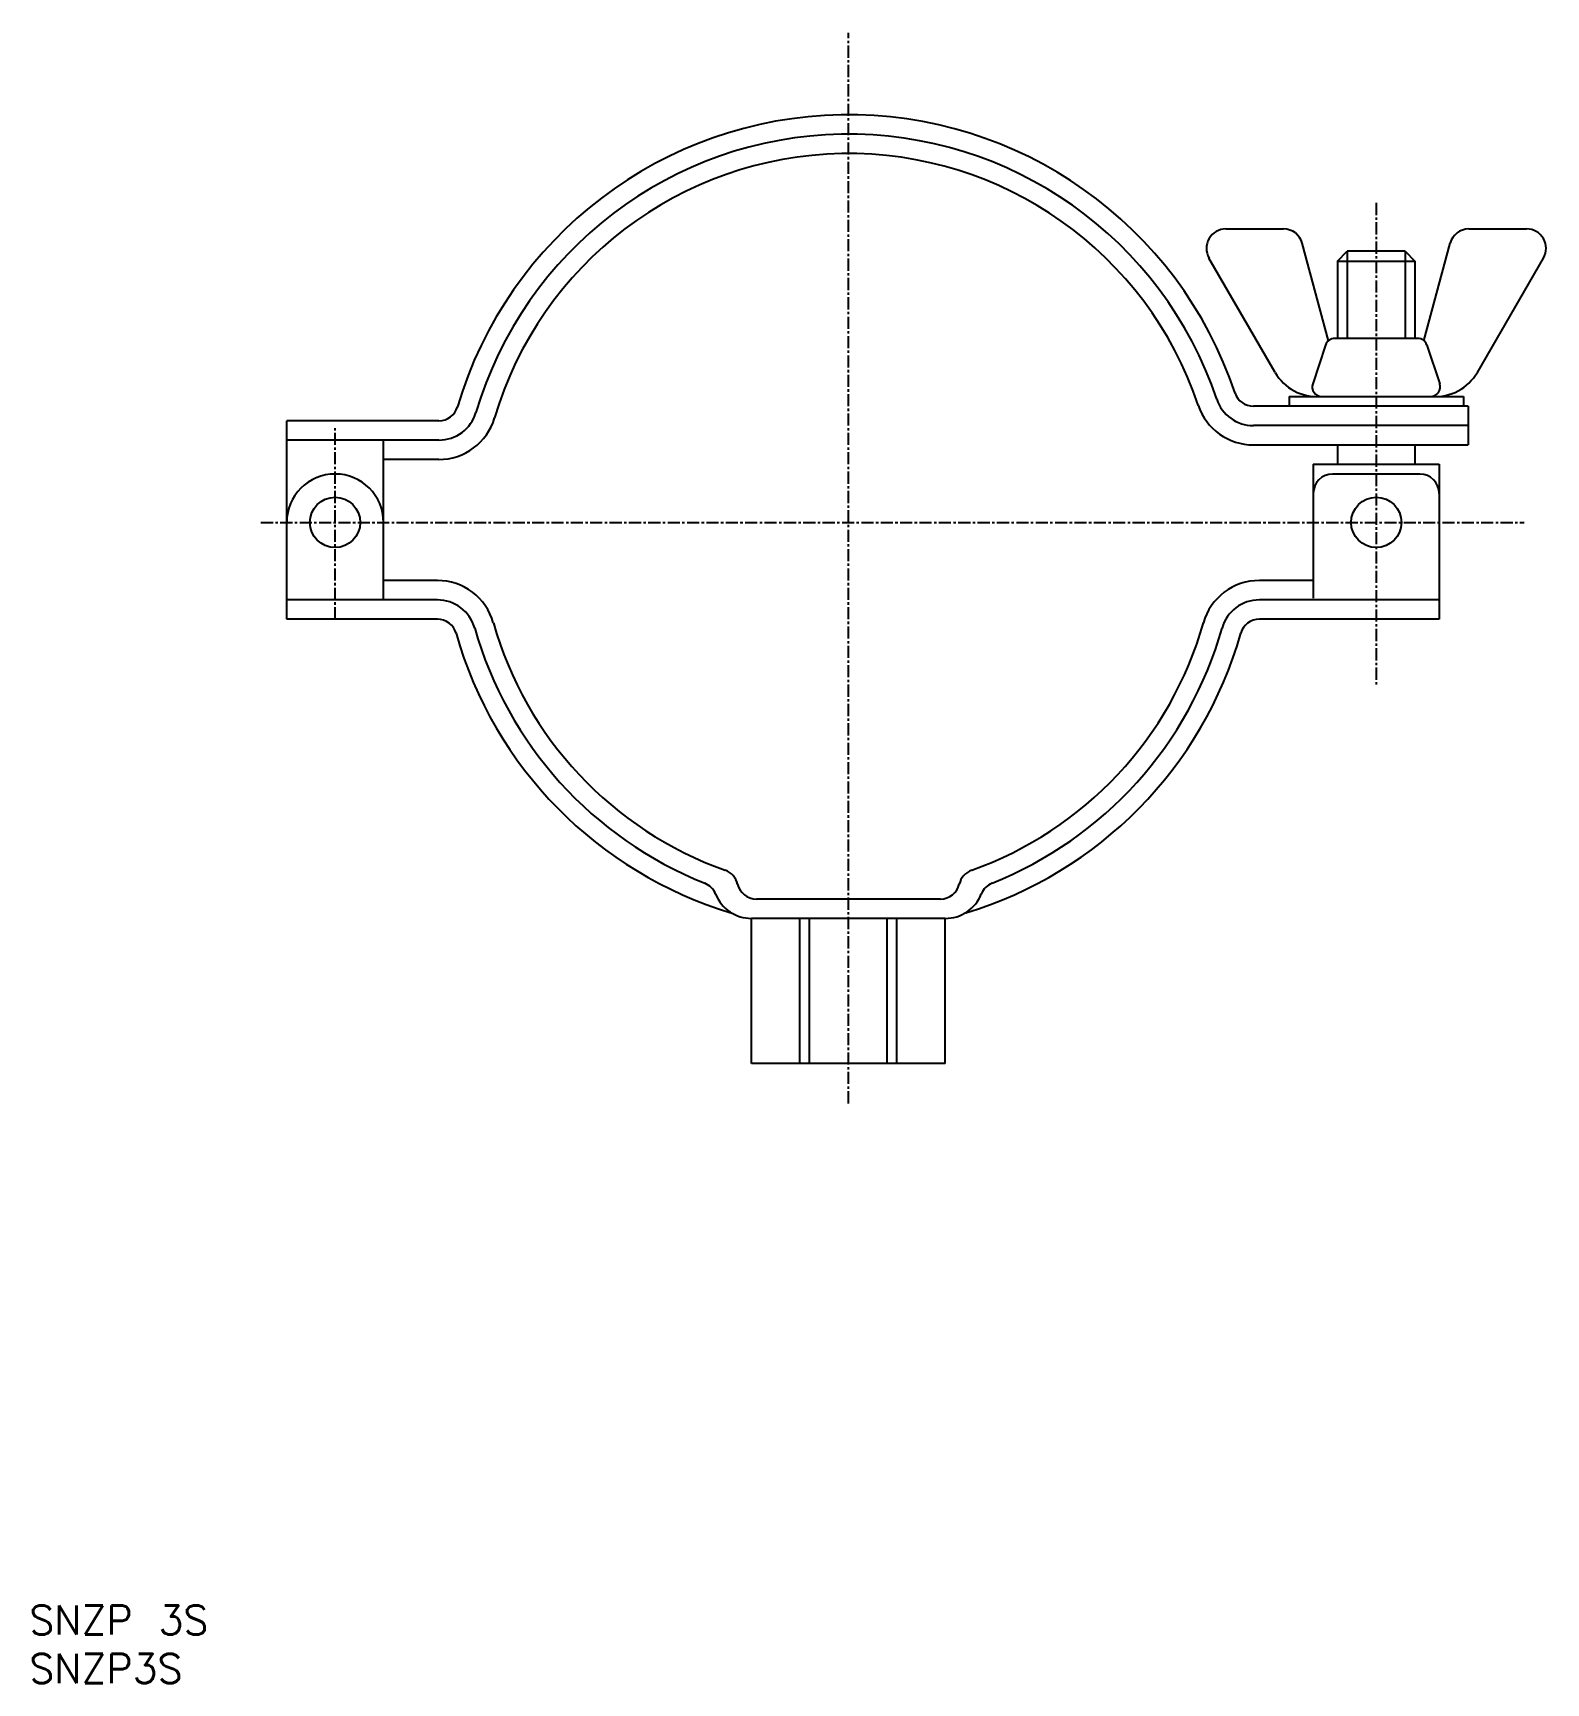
# Model space of a CAD drawing. Extents: x 0 to 157, y 0 to 170.
import ezdxf

# ---------------------------------------------------------------- set-up
doc = ezdxf.new("R2010")
doc.units = 0
doc.linetypes.add('CENTER', pattern=[2, 1.25, -0.25, 0.25, -0.25])
doc.layers.get('0').update_dxf_attribs({"linetype": 'CONTINUOUS'})
doc.layers.add('CENTER', color=1, linetype='CENTER')
doc.styles.get("Standard").update_dxf_attribs({"font": 'txt.shx'})

# ---------------------------------------------------------------- blocks, each defined once
blk = doc.blocks.new('*U7')
at = {"color": 7, "linetype": 'CONTINUOUS'}
blk.add_text('SNZP3S', height=3, dxfattribs=at).set_placement((0, 0))
blk = doc.blocks.new('*U8')
at = {"color": 7, "linetype": 'CONTINUOUS'}
blk.add_text('SNZP 3S', height=3, dxfattribs=at).set_placement((0, 5))

msp = doc.modelspace()

# ---------------------------------------------------------------- linework, layer by layer
at = {"color": 7, "linetype": 'CONTINUOUS'}
for p, q in [((123.55, 150.18), (129.51, 150.18)), ((148.64, 150.18), (154.61, 150.18)), ((134.14, 138.62), (131.44, 148.7)), ((144.01, 138.62), (146.71, 148.7)), ((128.63, 135.37), (121.81, 147.18)), ((135.08, 146.87), (136.08, 147.87)), ((135.08, 146.87), (143.08, 146.87)), ((135.08, 146.87), (135.08, 138.87)), ((142.08, 147.87), (136.08, 147.87)), ((142.08, 147.87), (143.08, 146.87)), ((143.08, 146.87), (143.08, 138.87)), ((149.52, 135.37), (156.34, 147.18)), ((133.85, 138.18), (132.52, 134.18)), ((143.36, 138.87), (134.8, 138.87)), ((144.31, 138.18), (145.64, 134.18)), ((148.58, 131.87), (126.4, 131.87)), ((130.08, 132.87), (148.08, 132.87)), ((130.08, 132.87), (130.08, 131.87)), ((148.08, 132.87), (148.08, 131.87)), ((148.58, 131.87), (148.58, 127.87)), ((42.29, 130.37), (26.58, 130.37)), ((26.58, 109.87), (26.58, 130.37)), ((148.58, 129.87), (126.4, 129.87)), ((42.29, 128.37), (26.58, 128.37)), ((36.58, 111.87), (36.58, 128.37)), ((126.4, 127.87), (148.58, 127.87)), ((135.08, 127.87), (135.08, 125.87)), ((143.08, 127.87), (143.08, 125.87)), ((42.29, 126.37), (36.58, 126.37)), ((132.58, 125.87), (132.58, 122.87)), ((132.58, 125.87), (145.58, 125.87)), ((143.58, 124.87), (134.58, 124.87)), ((145.58, 125.87), (145.58, 122.87)), ((132.58, 122.87), (132.58, 112.04)), ((145.58, 122.87), (145.58, 109.87)), ((42.14, 113.87), (36.58, 113.87)), ((132.58, 113.87), (127.01, 113.87)), ((42.14, 111.87), (26.58, 111.87)), ((145.58, 111.87), (127.01, 111.87)), ((42.14, 109.87), (26.58, 109.87)), ((145.58, 109.87), (127.01, 109.87)), ((94.08, 80.97), (75.08, 80.97)), ((74.58, 63.97), (74.58, 78.97)), ((94.58, 78.97), (74.58, 78.97)), ((80.57, 63.97), (80.57, 78.97)), ((88.58, 63.97), (88.58, 78.97)), ((94.58, 63.97), (94.58, 78.97)), ((94.58, 63.97), (74.58, 63.97))]:
    msp.add_line(p, q, dxfattribs=at)
at = {"color": 3}
for p, q in [((136.08, 147.87), (136.08, 138.87)), ((142.08, 147.87), (142.08, 138.87)), ((79.58, 63.97), (79.58, 78.97)), ((89.58, 63.97), (89.58, 78.97))]:
    msp.add_line(p, q, dxfattribs=at)
at = {"color": 7, "linetype": 'CONTINUOUS'}
for centre in [(31.58, 119.87), (139.08, 119.87)]:
    msp.add_circle(centre, 2.6, dxfattribs=at)
for centre, radius, start, end in [((84.58, 119.87), 42.1, 18.5094, 163.534), ((84.58, 119.87), 40.1, 18.5094, 163.534), ((84.58, 119.87), 38.1, 18.5094, 163.534), ((123.55, 148.18), 2, 90, 210), ((129.51, 148.18), 2, 15, 90), ((148.64, 148.18), 2, 90, 165), ((154.61, 148.18), 2, 330, 90), ((134.8, 137.87), 1, 90, 161.5651), ((143.36, 137.87), 1, 18.4349, 90), ((132.96, 137.87), 5, 210, 273.9705), ((145.19, 137.87), 5, 266.0295, 330), ((126.4, 133.87), 2, 198.5094, 270), ((133.47, 133.87), 1, 161.5651, 270), ((144.69, 133.87), 1, 270, 18.4349), ((42.29, 132.37), 2, 270, 343.534), ((42.29, 132.37), 4, 270, 343.534), ((126.4, 133.87), 6, 198.5094, 270), ((126.4, 133.87), 4, 198.5094, 270), ((42.29, 132.37), 6, 270, 343.534), ((31.58, 119.87), 5, 0, 180), ((134.58, 122.87), 2, 90, 180), ((143.58, 122.87), 2, 0, 90), ((42.14, 107.87), 6, 15.7898, 90), ((127.01, 107.87), 6, 90, 164.2102), ((42.14, 107.87), 4, 15.7898, 90), ((127.01, 107.87), 4, 90, 164.2102), ((42.14, 107.87), 2, 15.7898, 90), ((84.58, 119.87), 38.1, 195.7898, 250.4805), ((84.58, 119.87), 38.1, 289.5195, 344.2102), ((127.01, 107.87), 2, 90, 164.2102), ((84.58, 119.87), 42.1, 195.7898, 253.2469), ((84.58, 119.87), 40.1, 195.7898, 248.2839), ((84.58, 119.87), 42.1, 286.7531, 344.2102), ((84.58, 119.87), 40.1, 291.7161, 344.2102), ((71.18, 82.07), 2, 12.9349, 70.4805), ((97.98, 82.07), 2, 109.5195, 167.0651), ((69, 80.75), 2, 21.6345, 68.2839), ((75.08, 82.97), 2, 192.9349, 270), ((94.08, 82.97), 2, 270, 347.0651), ((100.16, 80.75), 2, 111.7161, 158.3655), ((74.58, 82.97), 4, 201.6345, 270), ((94.58, 82.97), 4, 270, 338.3655)]:
    msp.add_arc(centre, radius, start, end, dxfattribs=at)
at = {"layer": 'CENTER', "color": 1, "linetype": 'CENTER'}
for p, q in [((84.58, 59.87), (84.58, 170.42)), ((139.08, 152.87), (139.08, 102.87)), ((31.58, 109.87), (31.58, 129.87)), ((23.92, 119.87), (154.36, 119.87))]:
    msp.add_line(p, q, dxfattribs=at)

# ---------------------------------------------------------------- block references
at = {"color": 7, "linetype": 'CONTINUOUS'}
for name in ['*U8', '*U7']:
    msp.add_blockref(name, (0, 0), dxfattribs=at)

doc.saveas('drawing.dxf')
